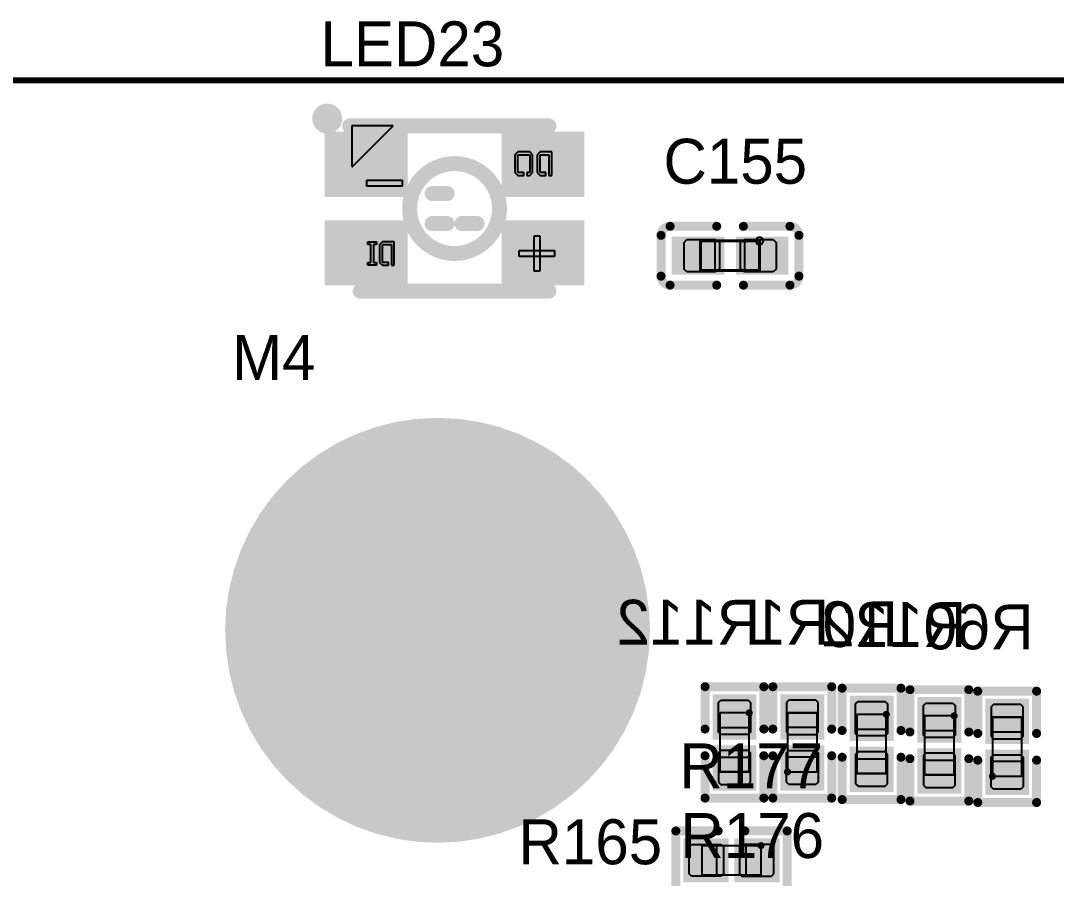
# Model space of a CAD drawing. Header units: millimetres. Extents: x 892 to 1144, y 1011 to 1123.
# Drawn here: x 927.07 to 944.63, y 1108.75 to 1123.28 of the extents above; entities that cross this region are included whole.
import ezdxf

# ---------------------------------------------------------------- set-up
doc = ezdxf.new("R2010")
doc.units = ezdxf.units.MM
for name, color, linetype in [('BottomLayer', 5, 'Continuous'), ('BottomOverlay', 54, 'Continuous'), ('BottomPaste', 16, 'Continuous'), ('BottomSolder', 6, 'Continuous'), ('KeepOutLayer', 6, 'Continuous'), ('Mechanical15', 56, 'Continuous'), ('Mechanical4', 56, 'Continuous'), ('Mechanical5', 56, 'Continuous'), ('Mechanical6', 56, 'Continuous'), ('MultiLayer', 9, 'Continuous'), ('TopLayer', 1, 'Continuous'), ('TopOverlay', 2, 'Continuous'), ('TopPaste', 8, 'Continuous'), ('TopSolder', 216, 'Continuous')]:
    doc.layers.add(name, color=color, linetype=linetype)

msp = doc.modelspace()

# ---------------------------------------------------------------- linework, layer by layer
at = {"layer": 'BottomLayer', "const_width": 3.5}
msp.add_lwpolyline([(932.39, 1112.95, 1), (935.89, 1112.95, 1)], format="xyb", close=True, dxfattribs=at)
at = {"layer": 'BottomLayer'}
for points in [[(938.905, 1111.766), (938.905, 1111.2), (939.445, 1111.766), (939.445, 1111.2)], [(940.595, 1111.2), (940.595, 1111.766), (940.055, 1111.2), (940.055, 1111.766)], [(941.23, 1111.741), (941.23, 1111.175), (941.77, 1111.741), (941.77, 1111.175)], [(942.38, 1111.716), (942.38, 1111.15), (942.92, 1111.716), (942.92, 1111.15)], [(944.07, 1111.125), (944.07, 1111.691), (943.53, 1111.125), (943.53, 1111.691)], [(938.905, 1110.9), (938.905, 1110.334), (939.445, 1110.9), (939.445, 1110.334)], [(940.595, 1110.334), (940.595, 1110.9), (940.055, 1110.334), (940.055, 1110.9)], [(941.23, 1110.875), (941.23, 1110.309), (941.77, 1110.875), (941.77, 1110.309)], [(942.38, 1110.85), (942.38, 1110.284), (942.92, 1110.85), (942.92, 1110.284)], [(944.07, 1110.259), (944.07, 1110.825), (943.53, 1110.259), (943.53, 1110.825)]]:
    msp.add_solid(points, dxfattribs=at)
at = {"layer": 'BottomOverlay', "const_width": 0.152}
for points in [[(938.676, 1111.994), (939.674, 1111.994)], [(938.676, 1111.276), (938.676, 1111.994)], [(939.674, 1111.276), (939.674, 1111.994)], [(939.826, 1111.276), (939.826, 1111.994)], [(939.826, 1111.994), (940.824, 1111.994)], [(940.824, 1111.276), (940.824, 1111.994)], [(941.001, 1111.969), (941.999, 1111.969)], [(941.001, 1111.251), (941.001, 1111.969)], [(941.999, 1111.251), (941.999, 1111.969)], [(942.151, 1111.944), (943.149, 1111.944)], [(942.151, 1111.226), (942.151, 1111.944)], [(943.149, 1111.226), (943.149, 1111.944)], [(943.301, 1111.201), (943.301, 1111.919)], [(943.301, 1111.919), (944.299, 1111.919)], [(944.299, 1111.201), (944.299, 1111.919)], [(938.676, 1110.106), (938.676, 1110.824)], [(939.674, 1110.106), (939.674, 1110.824)], [(939.826, 1110.106), (939.826, 1110.824)], [(940.824, 1110.106), (940.824, 1110.824)], [(941.001, 1110.081), (941.001, 1110.799)], [(941.999, 1110.081), (941.999, 1110.799)], [(942.151, 1110.056), (942.151, 1110.774)], [(943.149, 1110.056), (943.149, 1110.774)], [(943.301, 1110.031), (943.301, 1110.749)], [(944.299, 1110.031), (944.299, 1110.749)], [(938.676, 1110.106), (939.674, 1110.106)], [(939.826, 1110.106), (940.824, 1110.106)], [(941.001, 1110.081), (941.999, 1110.081)], [(942.151, 1110.056), (943.149, 1110.056)], [(943.301, 1110.031), (944.299, 1110.031)]]:
    msp.add_lwpolyline(points, dxfattribs=at)
at = {"layer": 'BottomOverlay', "const_width": 0.0762}
for points in [[(938.638, 1111.994, 1), (938.714, 1111.994, 1)], [(938.638, 1111.994, 1), (938.714, 1111.994, 1)], [(939.635, 1111.994, 1), (939.712, 1111.994, 1)], [(939.635, 1111.994, 1), (939.712, 1111.994, 1)], [(939.788, 1111.994, 1), (939.864, 1111.994, 1)], [(939.788, 1111.994, 1), (939.864, 1111.994, 1)], [(940.785, 1111.994, 1), (940.862, 1111.994, 1)], [(940.785, 1111.994, 1), (940.862, 1111.994, 1)], [(940.963, 1111.969, 1), (941.039, 1111.969, 1)], [(940.963, 1111.969, 1), (941.039, 1111.969, 1)], [(941.961, 1111.969, 1), (942.037, 1111.969, 1)], [(941.961, 1111.969, 1), (942.037, 1111.969, 1)], [(942.113, 1111.944, 1), (942.189, 1111.944, 1)], [(942.113, 1111.944, 1), (942.189, 1111.944, 1)], [(943.111, 1111.944, 1), (943.187, 1111.944, 1)], [(943.111, 1111.944, 1), (943.187, 1111.944, 1)], [(943.263, 1111.919, 1), (943.339, 1111.919, 1)], [(943.263, 1111.919, 1), (943.339, 1111.919, 1)], [(944.26, 1111.919, 1), (944.337, 1111.919, 1)], [(944.26, 1111.919, 1), (944.337, 1111.919, 1)], [(938.638, 1111.276, 1), (938.714, 1111.276, 1)], [(939.635, 1111.276, 1), (939.712, 1111.276, 1)], [(939.788, 1111.276, 1), (939.864, 1111.276, 1)], [(940.785, 1111.276, 1), (940.862, 1111.276, 1)], [(940.963, 1111.251, 1), (941.039, 1111.251, 1)], [(941.961, 1111.251, 1), (942.037, 1111.251, 1)], [(942.113, 1111.226, 1), (942.189, 1111.226, 1)], [(943.111, 1111.226, 1), (943.187, 1111.226, 1)], [(943.263, 1111.201, 1), (943.339, 1111.201, 1)], [(944.26, 1111.201, 1), (944.337, 1111.201, 1)], [(938.638, 1110.824, 1), (938.714, 1110.824, 1)], [(939.635, 1110.824, 1), (939.712, 1110.824, 1)], [(939.788, 1110.824, 1), (939.864, 1110.824, 1)], [(940.785, 1110.824, 1), (940.862, 1110.824, 1)], [(940.963, 1110.799, 1), (941.039, 1110.799, 1)], [(941.961, 1110.799, 1), (942.037, 1110.799, 1)], [(942.113, 1110.774, 1), (942.189, 1110.774, 1)], [(943.111, 1110.774, 1), (943.187, 1110.774, 1)], [(943.263, 1110.749, 1), (943.339, 1110.749, 1)], [(944.26, 1110.749, 1), (944.337, 1110.749, 1)], [(938.638, 1110.106, 1), (938.714, 1110.106, 1)], [(938.638, 1110.106, 1), (938.714, 1110.106, 1)], [(939.635, 1110.106, 1), (939.712, 1110.106, 1)], [(939.635, 1110.106, 1), (939.712, 1110.106, 1)], [(939.788, 1110.106, 1), (939.864, 1110.106, 1)], [(939.788, 1110.106, 1), (939.864, 1110.106, 1)], [(940.785, 1110.106, 1), (940.862, 1110.106, 1)], [(940.785, 1110.106, 1), (940.862, 1110.106, 1)], [(940.963, 1110.081, 1), (941.039, 1110.081, 1)], [(940.963, 1110.081, 1), (941.039, 1110.081, 1)], [(941.961, 1110.081, 1), (942.037, 1110.081, 1)], [(941.961, 1110.081, 1), (942.037, 1110.081, 1)], [(942.113, 1110.056, 1), (942.189, 1110.056, 1)], [(942.113, 1110.056, 1), (942.189, 1110.056, 1)], [(943.111, 1110.056, 1), (943.187, 1110.056, 1)], [(943.111, 1110.056, 1), (943.187, 1110.056, 1)], [(943.263, 1110.031, 1), (943.339, 1110.031, 1)], [(943.263, 1110.031, 1), (943.339, 1110.031, 1)], [(944.26, 1110.031, 1), (944.337, 1110.031, 1)], [(944.26, 1110.031, 1), (944.337, 1110.031, 1)]]:
    msp.add_lwpolyline(points, format="xyb", close=True, dxfattribs=at)
at = {"layer": 'BottomPaste'}
for p, q in [((938.905, 1111.726), (938.945, 1111.766)), ((938.905, 1111.225), (938.905, 1111.726)), ((938.945, 1111.766), (939.405, 1111.766)), ((939.405, 1111.766), (939.445, 1111.726)), ((939.445, 1111.726), (939.445, 1111.225)), ((940.095, 1111.766), (940.055, 1111.726)), ((940.055, 1111.726), (940.055, 1111.225)), ((940.555, 1111.766), (940.095, 1111.766)), ((940.595, 1111.726), (940.555, 1111.766)), ((940.595, 1111.225), (940.595, 1111.726)), ((941.23, 1111.701), (941.27, 1111.741)), ((941.27, 1111.741), (941.73, 1111.741)), ((941.73, 1111.741), (941.77, 1111.701)), ((941.23, 1111.2), (941.23, 1111.701)), ((941.77, 1111.701), (941.77, 1111.2)), ((942.38, 1111.676), (942.42, 1111.716)), ((942.38, 1111.175), (942.38, 1111.676)), ((942.42, 1111.716), (942.88, 1111.716)), ((942.88, 1111.716), (942.92, 1111.676)), ((942.92, 1111.676), (942.92, 1111.175)), ((943.57, 1111.691), (943.53, 1111.651)), ((943.53, 1111.651), (943.53, 1111.15)), ((944.03, 1111.691), (943.57, 1111.691)), ((944.07, 1111.651), (944.03, 1111.691)), ((944.07, 1111.15), (944.07, 1111.651)), ((938.945, 1111.185), (938.905, 1111.225)), ((939.445, 1111.225), (939.405, 1111.185)), ((940.055, 1111.225), (940.095, 1111.185)), ((940.555, 1111.185), (940.595, 1111.225)), ((941.27, 1111.16), (941.23, 1111.2)), ((941.77, 1111.2), (941.73, 1111.16)), ((939.405, 1111.185), (938.945, 1111.185)), ((940.095, 1111.185), (940.555, 1111.185)), ((941.73, 1111.16), (941.27, 1111.16)), ((942.42, 1111.135), (942.38, 1111.175)), ((942.88, 1111.135), (942.42, 1111.135)), ((942.92, 1111.175), (942.88, 1111.135)), ((943.53, 1111.15), (943.57, 1111.11)), ((943.57, 1111.11), (944.03, 1111.11)), ((944.03, 1111.11), (944.07, 1111.15)), ((938.945, 1110.915), (938.905, 1110.875)), ((938.905, 1110.875), (938.905, 1110.374)), ((939.405, 1110.915), (938.945, 1110.915)), ((939.445, 1110.875), (939.405, 1110.915)), ((939.445, 1110.374), (939.445, 1110.875)), ((940.055, 1110.875), (940.095, 1110.915)), ((940.055, 1110.374), (940.055, 1110.875)), ((940.095, 1110.915), (940.555, 1110.915)), ((940.555, 1110.915), (940.595, 1110.875)), ((940.595, 1110.875), (940.595, 1110.374)), ((941.27, 1110.89), (941.23, 1110.85)), ((941.23, 1110.85), (941.23, 1110.349)), ((941.73, 1110.89), (941.27, 1110.89)), ((941.77, 1110.85), (941.73, 1110.89)), ((941.77, 1110.349), (941.77, 1110.85)), ((942.42, 1110.865), (942.38, 1110.825)), ((942.88, 1110.865), (942.42, 1110.865)), ((942.92, 1110.825), (942.88, 1110.865)), ((942.38, 1110.825), (942.38, 1110.324)), ((942.92, 1110.324), (942.92, 1110.825)), ((943.53, 1110.8), (943.57, 1110.84)), ((943.53, 1110.299), (943.53, 1110.8)), ((943.57, 1110.84), (944.03, 1110.84)), ((944.03, 1110.84), (944.07, 1110.8)), ((944.07, 1110.8), (944.07, 1110.299)), ((938.905, 1110.374), (938.945, 1110.334)), ((938.945, 1110.334), (939.405, 1110.334)), ((939.405, 1110.334), (939.445, 1110.374)), ((940.095, 1110.334), (940.055, 1110.374)), ((940.555, 1110.334), (940.095, 1110.334)), ((940.595, 1110.374), (940.555, 1110.334)), ((941.23, 1110.349), (941.27, 1110.309)), ((941.73, 1110.309), (941.77, 1110.349)), ((942.38, 1110.324), (942.42, 1110.284)), ((942.88, 1110.284), (942.92, 1110.324)), ((941.27, 1110.309), (941.73, 1110.309)), ((942.42, 1110.284), (942.88, 1110.284)), ((943.57, 1110.259), (943.53, 1110.299)), ((944.03, 1110.259), (943.57, 1110.259)), ((944.07, 1110.299), (944.03, 1110.259))]:
    msp.add_line(p, q, dxfattribs=at)
for points in [[(938.905, 1111.766), (938.905, 1111.2), (939.445, 1111.766), (939.445, 1111.2)], [(940.595, 1111.2), (940.595, 1111.766), (940.055, 1111.2), (940.055, 1111.766)], [(941.23, 1111.741), (941.23, 1111.175), (941.77, 1111.741), (941.77, 1111.175)], [(942.38, 1111.716), (942.38, 1111.15), (942.92, 1111.716), (942.92, 1111.15)], [(944.07, 1111.125), (944.07, 1111.691), (943.53, 1111.125), (943.53, 1111.691)], [(938.905, 1110.9), (938.905, 1110.334), (939.445, 1110.9), (939.445, 1110.334)], [(940.595, 1110.334), (940.595, 1110.9), (940.055, 1110.334), (940.055, 1110.9)], [(941.23, 1110.875), (941.23, 1110.309), (941.77, 1110.875), (941.77, 1110.309)], [(942.38, 1110.85), (942.38, 1110.284), (942.92, 1110.85), (942.92, 1110.284)], [(944.07, 1110.259), (944.07, 1110.825), (943.53, 1110.259), (943.53, 1110.825)]]:
    msp.add_solid(points, dxfattribs=at)
at = {"layer": 'BottomSolder', "const_width": 3.602}
msp.add_lwpolyline([(932.339, 1112.95, 1), (935.941, 1112.95, 1)], format="xyb", close=True, dxfattribs=at)
at = {"layer": 'BottomSolder'}
for points in [[(938.803, 1111.867), (938.803, 1111.098), (939.547, 1111.867), (939.547, 1111.098)], [(940.697, 1111.098), (940.697, 1111.867), (939.953, 1111.098), (939.953, 1111.867)], [(941.128, 1111.842), (941.128, 1111.073), (941.872, 1111.842), (941.872, 1111.073)], [(942.278, 1111.817), (942.278, 1111.048), (943.022, 1111.817), (943.022, 1111.048)], [(944.172, 1111.023), (944.172, 1111.792), (943.428, 1111.023), (943.428, 1111.792)], [(938.803, 1111.002), (938.803, 1110.233), (939.547, 1111.002), (939.547, 1110.233)], [(940.697, 1110.233), (940.697, 1111.002), (939.953, 1110.233), (939.953, 1111.002)], [(941.128, 1110.977), (941.128, 1110.208), (941.872, 1110.977), (941.872, 1110.208)], [(942.278, 1110.952), (942.278, 1110.183), (943.022, 1110.952), (943.022, 1110.183)], [(944.172, 1110.158), (944.172, 1110.927), (943.428, 1110.158), (943.428, 1110.927)]]:
    msp.add_solid(points, dxfattribs=at)
at = {"layer": 'KeepOutLayer', "const_width": 0.1}
msp.add_lwpolyline([(891.925, 1122.275), (1123.925, 1122.275)], dxfattribs=at)
at = {"layer": 'Mechanical15'}
for p, q in [((938.85, 1119.55), (938.6, 1119.55)), ((938.6, 1119.55), (938.6, 1119.05)), ((938.85, 1119.05), (938.85, 1119.55)), ((939.35, 1119.55), (939.6, 1119.55)), ((939.35, 1119.05), (939.35, 1119.55)), ((939.554, 1119.596), (939.535, 1119.55)), ((939.535, 1119.55), (939.535, 1119.55)), ((939.535, 1119.55), (939.554, 1119.504)), ((939.6, 1119.615), (939.554, 1119.596)), ((939.554, 1119.504), (939.6, 1119.485)), ((939.646, 1119.596), (939.6, 1119.615)), ((939.6, 1119.55), (939.6, 1119.05)), ((939.6, 1119.485), (939.646, 1119.504)), ((939.665, 1119.55), (939.646, 1119.596)), ((939.646, 1119.504), (939.665, 1119.55)), ((939.665, 1119.55), (939.665, 1119.55)), ((938.6, 1119.05), (938.85, 1119.05)), ((939.6, 1119.05), (939.35, 1119.05))]:
    msp.add_line(p, q, dxfattribs=at)
at = {"layer": 'Mechanical15', "const_width": 0.0508}
for points in [[(938.6, 1119.55), (939.6, 1119.55)], [(938.6, 1119.05), (938.6, 1119.55)], [(939.6, 1119.05), (939.6, 1119.55)], [(938.6, 1119.05), (939.6, 1119.05)]]:
    msp.add_lwpolyline(points, dxfattribs=at)
at = {"layer": 'Mechanical15', "const_width": 0.0254}
for points in [[(938.587, 1119.55, 1), (938.613, 1119.55, 1)], [(938.587, 1119.55, 1), (938.613, 1119.55, 1)], [(939.587, 1119.55, 1), (939.613, 1119.55, 1)], [(939.587, 1119.55, 1), (939.613, 1119.55, 1)], [(938.587, 1119.05, 1), (938.613, 1119.05, 1)], [(938.587, 1119.05, 1), (938.613, 1119.05, 1)], [(939.587, 1119.05, 1), (939.613, 1119.05, 1)], [(939.587, 1119.05, 1), (939.613, 1119.05, 1)]]:
    msp.add_lwpolyline(points, format="xyb", close=True, dxfattribs=at)
at = {"layer": 'Mechanical4'}
for p, q in [((939.425, 1111.55), (938.925, 1111.55)), ((938.925, 1111.55), (938.925, 1110.55)), ((939.425, 1110.55), (939.425, 1111.55)), ((940.075, 1111.55), (940.075, 1110.55)), ((940.575, 1111.55), (940.075, 1111.55)), ((940.575, 1110.55), (940.575, 1111.55)), ((941.75, 1111.525), (941.25, 1111.525)), ((941.25, 1111.525), (941.25, 1110.525)), ((941.75, 1110.525), (941.75, 1111.525)), ((942.9, 1111.5), (942.4, 1111.5)), ((942.4, 1111.5), (942.4, 1110.5)), ((942.9, 1110.5), (942.9, 1111.5)), ((943.55, 1111.475), (943.55, 1110.475)), ((944.05, 1111.475), (943.55, 1111.475)), ((944.05, 1110.475), (944.05, 1111.475)), ((938.925, 1110.55), (939.425, 1110.55)), ((940.075, 1110.55), (940.575, 1110.55)), ((941.25, 1110.525), (941.75, 1110.525)), ((942.4, 1110.5), (942.9, 1110.5)), ((943.55, 1110.475), (944.05, 1110.475)), ((938.625, 1109.3), (939.625, 1109.3)), ((938.625, 1108.8), (938.625, 1109.3)), ((939.625, 1109.3), (939.625, 1108.8)), ((939.625, 1108.8), (938.625, 1108.8))]:
    msp.add_line(p, q, dxfattribs=at)
at = {"layer": 'Mechanical5'}
for p, q in [((939.425, 1111.55), (938.925, 1111.55)), ((938.925, 1111.55), (938.925, 1111.3)), ((939.425, 1111.3), (939.425, 1111.55)), ((940.075, 1111.301), (940.075, 1111.551)), ((940.075, 1111.551), (940.575, 1111.551)), ((940.575, 1111.551), (940.575, 1111.301)), ((941.75, 1111.525), (941.25, 1111.525)), ((941.25, 1111.525), (941.25, 1111.275)), ((941.75, 1111.275), (941.75, 1111.525)), ((942.9, 1111.5), (942.4, 1111.5)), ((942.4, 1111.5), (942.4, 1111.25)), ((942.9, 1111.25), (942.9, 1111.5)), ((943.55, 1111.226), (943.55, 1111.476)), ((943.55, 1111.476), (944.05, 1111.476)), ((944.05, 1111.476), (944.05, 1111.226)), ((938.925, 1111.3), (939.425, 1111.3)), ((940.575, 1111.301), (940.075, 1111.301)), ((941.25, 1111.275), (941.75, 1111.275)), ((942.4, 1111.25), (942.9, 1111.25)), ((944.05, 1111.226), (943.55, 1111.226)), ((938.925, 1110.549), (938.925, 1110.799)), ((938.925, 1110.799), (939.425, 1110.799)), ((939.425, 1110.799), (939.425, 1110.549)), ((940.075, 1110.8), (940.075, 1110.55)), ((940.575, 1110.8), (940.075, 1110.8)), ((940.575, 1110.55), (940.575, 1110.8)), ((941.25, 1110.524), (941.25, 1110.774)), ((941.25, 1110.774), (941.75, 1110.774)), ((941.75, 1110.774), (941.75, 1110.524)), ((942.4, 1110.499), (942.4, 1110.749)), ((942.4, 1110.749), (942.9, 1110.749)), ((942.9, 1110.749), (942.9, 1110.499)), ((943.55, 1110.725), (943.55, 1110.475)), ((944.05, 1110.725), (943.55, 1110.725)), ((944.05, 1110.475), (944.05, 1110.725)), ((939.425, 1110.549), (938.925, 1110.549)), ((940.075, 1110.55), (940.575, 1110.55)), ((941.75, 1110.524), (941.25, 1110.524)), ((942.9, 1110.499), (942.4, 1110.499)), ((943.55, 1110.475), (944.05, 1110.475)), ((938.874, 1109.3), (938.624, 1109.3)), ((938.624, 1109.3), (938.624, 1108.8)), ((938.874, 1108.8), (938.874, 1109.3)), ((939.375, 1109.3), (939.625, 1109.3)), ((939.375, 1108.8), (939.375, 1109.3)), ((939.625, 1109.3), (939.625, 1108.8)), ((938.624, 1108.8), (938.874, 1108.8)), ((939.625, 1108.8), (939.375, 1108.8))]:
    msp.add_line(p, q, dxfattribs=at)
at = {"layer": 'Mechanical6'}
for p, q in [((933.389, 1121.5), (932.689, 1121.5)), ((932.689, 1121.5), (932.689, 1120.81)), ((932.699, 1120.81), (933.389, 1121.5)), ((935.503, 1121.062), (935.453, 1121.012)), ((935.703, 1121.062), (935.503, 1121.062)), ((935.753, 1121.012), (935.703, 1121.062)), ((935.878, 1121.062), (935.828, 1121.012)), ((936.078, 1121.062), (935.878, 1121.062)), ((936.078, 1120.662), (936.078, 1121.062)), ((935.453, 1121.012), (935.453, 1120.712)), ((935.503, 1120.712), (935.503, 1121.012)), ((935.503, 1121.012), (935.703, 1121.012)), ((935.703, 1121.012), (935.703, 1120.712)), ((935.753, 1120.712), (935.753, 1121.012)), ((935.753, 1121.012), (935.753, 1121.012)), ((935.828, 1121.012), (935.828, 1120.712)), ((935.878, 1120.712), (935.878, 1121.012)), ((935.878, 1121.012), (936.028, 1121.012)), ((936.028, 1121.012), (936.028, 1120.662)), ((932.689, 1120.81), (932.699, 1120.81)), ((935.453, 1120.712), (935.503, 1120.662)), ((935.603, 1120.712), (935.503, 1120.712)), ((935.603, 1120.662), (935.603, 1120.712)), ((935.703, 1120.712), (935.653, 1120.712)), ((935.653, 1120.712), (935.653, 1120.662)), ((935.703, 1120.662), (935.753, 1120.712)), ((935.828, 1120.712), (935.878, 1120.662)), ((935.978, 1120.712), (935.878, 1120.712)), ((935.978, 1120.662), (935.978, 1120.712)), ((932.94, 1120.481), (932.94, 1120.581)), ((932.94, 1120.581), (933.54, 1120.581)), ((933.54, 1120.581), (933.54, 1120.481)), ((935.503, 1120.662), (935.603, 1120.662)), ((935.653, 1120.662), (935.703, 1120.662)), ((935.878, 1120.662), (935.978, 1120.662)), ((936.028, 1120.662), (936.078, 1120.662)), ((933.54, 1120.481), (932.94, 1120.481)), ((935.776, 1119.638), (935.876, 1119.638)), ((935.776, 1119.038), (935.776, 1119.638)), ((935.876, 1119.638), (935.876, 1119.038)), ((932.957, 1119.538), (933.107, 1119.538)), ((932.957, 1119.488), (932.957, 1119.538)), ((933.007, 1119.488), (932.957, 1119.488)), ((933.007, 1119.188), (933.007, 1119.488)), ((933.107, 1119.488), (933.057, 1119.488)), ((933.057, 1119.488), (933.057, 1119.188)), ((933.107, 1119.538), (933.107, 1119.488)), ((933.207, 1119.538), (933.157, 1119.488)), ((933.157, 1119.488), (933.157, 1119.188)), ((933.407, 1119.538), (933.207, 1119.538)), ((933.207, 1119.188), (933.207, 1119.488)), ((933.207, 1119.488), (933.357, 1119.488)), ((933.357, 1119.488), (933.357, 1119.138)), ((933.407, 1119.138), (933.407, 1119.538)), ((935.526, 1119.288), (935.526, 1119.388)), ((935.526, 1119.388), (936.126, 1119.388)), ((936.126, 1119.288), (935.526, 1119.288)), ((936.126, 1119.388), (936.126, 1119.288)), ((932.957, 1119.138), (932.957, 1119.188)), ((932.957, 1119.188), (933.007, 1119.188)), ((933.107, 1119.138), (932.957, 1119.138)), ((933.057, 1119.188), (933.107, 1119.188)), ((933.107, 1119.188), (933.107, 1119.138)), ((933.157, 1119.188), (933.207, 1119.138)), ((933.307, 1119.188), (933.207, 1119.188)), ((933.207, 1119.138), (933.307, 1119.138)), ((933.307, 1119.138), (933.307, 1119.188)), ((933.357, 1119.138), (933.407, 1119.138)), ((935.876, 1119.038), (935.776, 1119.038))]:
    msp.add_line(p, q, dxfattribs=at)
for points, const_width in [([(939.455, 1111.55, 1), (939.395, 1111.55, 1)], 0.06), ([(939.38, 1111.55, 1), (939.41, 1111.55, 1)], 0.03), ([(939.44, 1111.55, 1), (939.47, 1111.55, 1)], 0.03), ([(941.78, 1111.525, 1), (941.72, 1111.525, 1)], 0.06), ([(941.705, 1111.525, 1), (941.735, 1111.525, 1)], 0.03), ([(941.765, 1111.525, 1), (941.795, 1111.525, 1)], 0.03), ([(942.93, 1111.5, 1), (942.87, 1111.5, 1)], 0.06), ([(942.855, 1111.5, 1), (942.885, 1111.5, 1)], 0.03), ([(942.915, 1111.5, 1), (942.945, 1111.5, 1)], 0.03), ([(940.105, 1110.55, 1), (940.045, 1110.55, 1)], 0.06), ([(940.03, 1110.55, 1), (940.06, 1110.55, 1)], 0.03), ([(940.09, 1110.55, 1), (940.12, 1110.55, 1)], 0.03), ([(943.58, 1110.475, 1), (943.52, 1110.475, 1)], 0.06), ([(943.505, 1110.475, 1), (943.535, 1110.475, 1)], 0.03), ([(943.565, 1110.475, 1), (943.595, 1110.475, 1)], 0.03), ([(939.655, 1109.3, 1), (939.595, 1109.3, 1)], 0.06), ([(939.58, 1109.3, 1), (939.61, 1109.3, 1)], 0.03), ([(939.64, 1109.3, 1), (939.67, 1109.3, 1)], 0.03)]:
    msp.add_lwpolyline(points, format="xyb", close=True, dxfattribs=dict(at, const_width=const_width))
at = {"layer": 'MultiLayer', "const_width": 3.5}
msp.add_lwpolyline([(932.39, 1112.95, 1), (935.89, 1112.95, 1)], format="xyb", close=True, dxfattribs=at)
at = {"layer": 'TopLayer', "const_width": 3.5}
msp.add_lwpolyline([(932.39, 1112.95, 1), (935.89, 1112.95, 1)], format="xyb", close=True, dxfattribs=at)
at = {"layer": 'TopLayer'}
for points in [[(932.329, 1120.4), (933.529, 1120.4), (932.329, 1121.3), (933.529, 1121.3)], [(935.329, 1120.4), (936.529, 1120.4), (935.329, 1121.3), (936.529, 1121.3)], [(932.329, 1118.9), (933.529, 1118.9), (932.329, 1119.8), (933.529, 1119.8)], [(935.329, 1118.9), (936.529, 1118.9), (935.329, 1119.8), (936.529, 1119.8)], [(938.95, 1119.57), (938.16, 1119.57), (938.95, 1119.03), (938.16, 1119.03)], [(940.04, 1119.57), (939.25, 1119.57), (940.04, 1119.03), (939.25, 1119.03)], [(938.975, 1109.32), (938.409, 1109.32), (938.975, 1108.78), (938.409, 1108.78)], [(939.841, 1109.32), (939.275, 1109.32), (939.841, 1108.78), (939.275, 1108.78)]]:
    msp.add_solid(points, dxfattribs=at)
at = {"layer": 'TopOverlay'}
for points, const_width in [([(932.397, 1121.624, 1), (932.143, 1121.624, 1)], 0.254), ([(932.08, 1121.624, 1), (932.207, 1121.624, 1)], 0.127), ([(932.334, 1121.624, 1), (932.461, 1121.624, 1)], 0.127), ([(932.588, 1121.5, 1), (932.715, 1121.5, 1)], 0.127), ([(932.766, 1121.5, 1), (932.893, 1121.5, 1)], 0.127), ([(932.766, 1121.5, 1), (932.893, 1121.5, 1)], 0.127), ([(935.966, 1121.5, 1), (936.093, 1121.5, 1)], 0.127), ([(935.191, 1120.1, 1), (933.667, 1120.1, 1)], 0.254), ([(933.985, 1120.354, 1), (934.112, 1120.354, 1)], 0.127), ([(934.239, 1120.354, 1), (934.366, 1120.354, 1)], 0.127), ([(933.604, 1120.1, 1), (933.731, 1120.1, 1)], 0.127), ([(935.128, 1120.1, 1), (935.255, 1120.1, 1)], 0.127), ([(933.985, 1119.846, 1), (934.112, 1119.846, 1)], 0.127), ([(934.239, 1119.846, 1), (934.366, 1119.846, 1)], 0.127), ([(934.493, 1119.846, 1), (934.62, 1119.846, 1)], 0.127), ([(934.747, 1119.846, 1), (934.874, 1119.846, 1)], 0.127), ([(938.046, 1119.799, 1), (938.122, 1119.799, 1)], 0.0762), ([(938.046, 1119.799, 1), (938.122, 1119.799, 1)], 0.0762), ([(938.836, 1119.799, 1), (938.912, 1119.799, 1)], 0.0762), ([(939.288, 1119.799, 1), (939.364, 1119.799, 1)], 0.0762), ([(940.078, 1119.799, 1), (940.154, 1119.799, 1)], 0.0762), ([(940.078, 1119.799, 1), (940.154, 1119.799, 1)], 0.0762), ([(937.893, 1119.646, 1), (937.969, 1119.646, 1)], 0.0762), ([(937.893, 1119.646, 1), (937.969, 1119.646, 1)], 0.0762), ([(940.231, 1119.646, 1), (940.307, 1119.646, 1)], 0.0762), ([(940.231, 1119.646, 1), (940.307, 1119.646, 1)], 0.0762), ([(937.893, 1118.954, 1), (937.969, 1118.954, 1)], 0.0762), ([(937.893, 1118.954, 1), (937.969, 1118.954, 1)], 0.0762), ([(940.231, 1118.954, 1), (940.307, 1118.954, 1)], 0.0762), ([(940.231, 1118.954, 1), (940.307, 1118.954, 1)], 0.0762), ([(932.766, 1118.7, 1), (932.893, 1118.7, 1)], 0.127), ([(935.966, 1118.7, 1), (936.093, 1118.7, 1)], 0.127), ([(938.046, 1118.801, 1), (938.122, 1118.801, 1)], 0.0762), ([(938.046, 1118.801, 1), (938.122, 1118.801, 1)], 0.0762), ([(938.836, 1118.801, 1), (938.912, 1118.801, 1)], 0.0762), ([(939.288, 1118.801, 1), (939.364, 1118.801, 1)], 0.0762), ([(940.078, 1118.801, 1), (940.154, 1118.801, 1)], 0.0762), ([(940.078, 1118.801, 1), (940.154, 1118.801, 1)], 0.0762), ([(938.143, 1109.549, 1), (938.219, 1109.549, 1)], 0.0762), ([(938.143, 1109.549, 1), (938.219, 1109.549, 1)], 0.0762), ([(938.861, 1109.549, 1), (938.937, 1109.549, 1)], 0.0762), ([(939.313, 1109.549, 1), (939.389, 1109.549, 1)], 0.0762), ([(940.031, 1109.549, 1), (940.107, 1109.549, 1)], 0.0762), ([(940.031, 1109.549, 1), (940.107, 1109.549, 1)], 0.0762)]:
    msp.add_lwpolyline(points, format="xyb", close=True, dxfattribs=dict(at, const_width=const_width))
for points, const_width in [([(932.651, 1121.5), (932.829, 1121.5)], 0.254), ([(932.829, 1121.5), (936.029, 1121.5)], 0.254), ([(934.048, 1120.354), (934.302, 1120.354)], 0.254), ([(934.048, 1119.846), (934.302, 1119.846)], 0.254), ([(934.556, 1119.846), (934.81, 1119.846)], 0.254), ([(938.084, 1119.799), (938.874, 1119.799)], 0.152), ([(939.326, 1119.799), (940.116, 1119.799)], 0.152), ([(937.931, 1118.954), (937.931, 1119.646)], 0.152), ([(940.269, 1118.954), (940.269, 1119.646)], 0.152), ([(932.829, 1118.7), (936.029, 1118.7)], 0.254), ([(938.084, 1118.801), (938.874, 1118.801)], 0.152), ([(939.326, 1118.801), (940.116, 1118.801)], 0.152), ([(938.181, 1109.549), (938.899, 1109.549)], 0.152), ([(938.181, 1108.551), (938.181, 1109.549)], 0.152), ([(939.351, 1109.549), (940.069, 1109.549)], 0.152), ([(940.069, 1108.551), (940.069, 1109.549)], 0.152)]:
    msp.add_lwpolyline(points, dxfattribs=dict(at, const_width=const_width))
at = {"layer": 'TopOverlay', "const_width": 0.152}
for points in [[(937.931, 1119.646, -0.414214), (938.084, 1119.799)], [(940.116, 1119.799, -0.414214), (940.269, 1119.646)], [(938.084, 1118.801, -0.414214), (937.931, 1118.954)], [(940.269, 1118.954, -0.414214), (940.116, 1118.801)]]:
    msp.add_lwpolyline(points, format="xyb", dxfattribs=at)
at = {"layer": 'TopPaste'}
for p, q in [((938.32, 1119.525), (938.37, 1119.575)), ((938.32, 1119.075), (938.32, 1119.525)), ((938.37, 1119.575), (938.85, 1119.575)), ((938.85, 1119.575), (938.92, 1119.525)), ((938.92, 1119.525), (938.92, 1119.075)), ((939.28, 1119.525), (939.35, 1119.575)), ((939.28, 1119.075), (939.28, 1119.525)), ((939.35, 1119.575), (939.83, 1119.575)), ((939.83, 1119.575), (939.88, 1119.525)), ((939.88, 1119.525), (939.88, 1119.075)), ((938.37, 1119.025), (938.32, 1119.075)), ((938.85, 1119.025), (938.37, 1119.025)), ((938.92, 1119.075), (938.85, 1119.025)), ((939.35, 1119.025), (939.28, 1119.075)), ((939.83, 1119.025), (939.35, 1119.025)), ((939.88, 1119.075), (939.83, 1119.025)), ((938.409, 1109.28), (938.449, 1109.32)), ((938.409, 1108.82), (938.409, 1109.28)), ((938.449, 1109.32), (938.95, 1109.32)), ((938.95, 1109.32), (938.99, 1109.28)), ((938.99, 1109.28), (938.99, 1108.82)), ((939.3, 1109.32), (939.26, 1109.28)), ((939.26, 1109.28), (939.26, 1108.82)), ((939.801, 1109.32), (939.3, 1109.32)), ((939.841, 1109.28), (939.801, 1109.32)), ((939.841, 1108.82), (939.841, 1109.28)), ((938.449, 1108.78), (938.409, 1108.82)), ((938.95, 1108.78), (938.449, 1108.78)), ((938.99, 1108.82), (938.95, 1108.78)), ((939.26, 1108.82), (939.3, 1108.78)), ((939.3, 1108.78), (939.801, 1108.78)), ((939.801, 1108.78), (939.841, 1108.82))]:
    msp.add_line(p, q, dxfattribs=at)
for points in [[(932.329, 1120.4), (933.529, 1120.4), (932.329, 1121.3), (933.529, 1121.3)], [(935.329, 1120.4), (936.529, 1120.4), (935.329, 1121.3), (936.529, 1121.3)], [(932.329, 1118.9), (933.529, 1118.9), (932.329, 1119.8), (933.529, 1119.8)], [(935.329, 1118.9), (936.529, 1118.9), (935.329, 1119.8), (936.529, 1119.8)], [(938.95, 1119.57), (938.16, 1119.57), (938.95, 1119.03), (938.16, 1119.03)], [(940.04, 1119.57), (939.25, 1119.57), (940.04, 1119.03), (939.25, 1119.03)], [(938.975, 1109.32), (938.409, 1109.32), (938.975, 1108.78), (938.409, 1108.78)], [(939.841, 1109.32), (939.275, 1109.32), (939.841, 1108.78), (939.275, 1108.78)]]:
    msp.add_solid(points, dxfattribs=at)
at = {"layer": 'TopSolder', "const_width": 3.602}
msp.add_lwpolyline([(932.339, 1112.95, 1), (935.941, 1112.95, 1)], format="xyb", close=True, dxfattribs=at)
at = {"layer": 'TopSolder'}
for points in [[(932.228, 1120.298), (933.631, 1120.298), (932.228, 1121.402), (933.631, 1121.402)], [(935.228, 1120.298), (936.631, 1120.298), (935.228, 1121.402), (936.631, 1121.402)], [(932.228, 1118.798), (933.631, 1118.798), (932.228, 1119.902), (933.631, 1119.902)], [(935.228, 1118.798), (936.631, 1118.798), (935.228, 1119.902), (936.631, 1119.902)], [(939.001, 1119.621), (938.109, 1119.621), (939.001, 1118.979), (938.109, 1118.979)], [(940.091, 1119.621), (939.199, 1119.621), (940.091, 1118.979), (939.199, 1118.979)], [(939.077, 1109.422), (938.308, 1109.422), (939.077, 1108.678), (938.308, 1108.678)], [(939.942, 1109.422), (939.173, 1109.422), (939.942, 1108.678), (939.173, 1108.678)]]:
    msp.add_solid(points, dxfattribs=at)

# ---------------------------------------------------------------- texts
at = {"layer": 'BottomOverlay', "text_generation_flag": 2}
for s, p in [('R112', (939.611, 1112.706)), ('R1', (940.782, 1112.709)), ('R2', (941.947, 1112.678)), ('R110', (943.108, 1112.667)), ('R60', (944.25, 1112.627))]:
    msp.add_text(s, height=0.762, dxfattribs=at).set_placement(p)
at = {"layer": 'TopOverlay'}
for s, p in [('LED23', (932.156, 1122.511)), ('C155', (937.971, 1120.521)), ('M4', (930.656, 1117.194)), ('R177', (938.24, 1110.271)), ('R176', (938.258, 1109.09)), ('R165', (935.513, 1108.984))]:
    msp.add_text(s, height=0.762, dxfattribs=at).set_placement(p)

doc.saveas('drawing.dxf')
